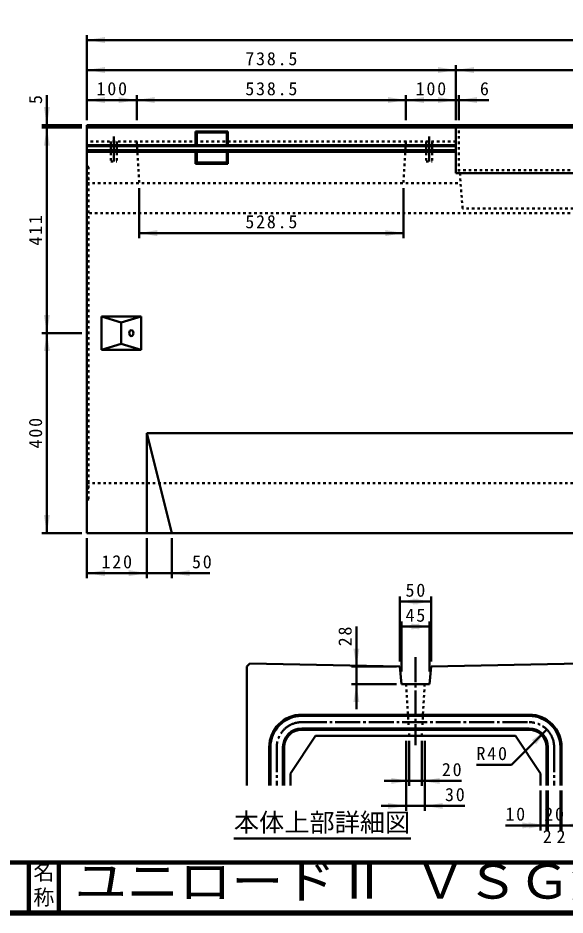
# Model space of a CAD drawing. Units: millimetres, scale not verified. Extents: x 100 to 4105, y 100 to 2870.
# Drawn here: x 1798 to 2893, y 100 to 1894 of the extents above; entities that cross this region are included whole.
import ezdxf
from ezdxf.enums import TextEntityAlignment as Align

# ---------------------------------------------------------------- set-up
doc = ezdxf.new("R2010")
doc.units = ezdxf.units.MM
doc.header["$LTSCALE"] = 5
doc.linetypes.add('USER1', pattern=[2.2, 1, -1.2])
doc.linetypes.add('USER2', pattern=[13.4, 10, -1.2, 1, -1.2])
doc.layers.add('V-nasSTD', color=7, linetype='Continuous', lineweight=50)
doc.styles.add('ＭＳ ゴシック', font='')
doc.styles.get('ＭＳ ゴシック').set_extended_font_data('MS Gothic')

msp = doc.modelspace()

# ---------------------------------------------------------------- hatches: boundary and pattern name
at = {"layer": 'V-nasSTD'}
for points in [[(1972, 1855.655), (1936, 1849.655), (1972, 1843.655)], [(1972, 1795.655), (1936, 1789.655), (1972, 1783.655)], [(2638.5, 1783.655), (2674.5, 1789.655), (2638.5, 1795.655)], [(2710.5, 1795.655), (2674.5, 1789.655), (2710.5, 1783.655)], [(1972, 1735.655), (1936, 1729.655), (1972, 1723.655)], [(2000, 1723.655), (2036, 1729.655), (2000, 1735.655)], [(2072, 1735.655), (2036, 1729.655), (2072, 1723.655)], [(2538.5, 1723.655), (2574.5, 1729.655), (2538.5, 1735.655)], [(2610.5, 1735.655), (2574.5, 1729.655), (2610.5, 1723.655)], [(2638.5, 1723.655), (2674.5, 1729.655), (2638.5, 1735.655)], [(2716.5, 1735.655), (2680.5, 1729.655), (2716.5, 1723.655)], [(1850, 1715.655), (1856, 1679.655), (1862, 1715.655)], [(1862, 1638.655), (1856, 1674.655), (1850, 1638.655)], [(2077, 1469.655), (2041, 1463.655), (2077, 1457.655)], [(2533.5, 1457.655), (2569.5, 1463.655), (2533.5, 1469.655)], [(1850, 1299.655), (1856, 1263.655), (1862, 1299.655)], [(1862, 1227.655), (1856, 1263.655), (1850, 1227.655)], [(1850, 899.655), (1856, 863.655), (1862, 899.655)], [(1972, 789.655), (1936, 783.655), (1972, 777.655)], [(2020, 777.655), (2056, 783.655), (2020, 789.655)], [(2142, 789.655), (2106, 783.655), (2142, 777.655)], [(2598.183, 732.943), (2562.183, 726.943), (2598.183, 720.943)], [(2588.683, 720.943), (2624.683, 726.943), (2588.683, 732.943)], [(2601.308, 682.943), (2565.308, 676.943), (2601.308, 670.943)], [(2585.558, 670.943), (2621.558, 676.943), (2585.558, 682.943)], [(2469.308, 632.943), (2475.308, 596.943), (2481.308, 632.943)], [(2469.308, 525.943), (2475.308, 561.943), (2481.308, 525.943)], [(2835.075, 441.349), (2856.289, 471.048), (2826.59, 449.835)], [(2544.933, 362.193), (2580.933, 368.193), (2544.933, 374.193)], [(2641.933, 374.193), (2605.933, 368.193), (2641.933, 362.193)], [(2538.683, 312.193), (2574.683, 318.193), (2538.683, 324.193)], [(2648.183, 324.193), (2612.183, 318.193), (2648.183, 312.193)], [(2807.433, 273.193), (2843.433, 279.193), (2807.433, 285.193)], [(2819.933, 273.193), (2855.933, 279.193), (2819.933, 285.193)], [(2921.933, 285.193), (2885.933, 279.193), (2921.933, 273.193)]]:
    msp.add_hatch(color=256, dxfattribs=at).paths.add_polyline_path(points)

# ---------------------------------------------------------------- linework, layer by layer
for p, q in [((1936, 1689.655), (1936, 1859.655)), ((1936, 1849.655), (3936, 1849.655)), ((2674.5, 1689.655), (2674.5, 1799.655)), ((1936, 1789.655), (2674.5, 1789.655)), ((2674.5, 1789.655), (3197.5, 1789.655)), ((1856, 1739.655), (1856, 1679.655)), ((1936, 1729.655), (2036, 1729.655)), ((2036, 1689.655), (2036, 1739.655)), ((2036, 1729.655), (2574.5, 1729.655)), ((2574.5, 1689.655), (2574.5, 1739.655)), ((2574.5, 1729.655), (2674.5, 1729.655)), ((2674.5, 1729.655), (2680.5, 1729.655)), ((2680.5, 1689.655), (2680.5, 1739.655)), ((2740.5, 1729.655), (2680.5, 1729.655)), ((1926, 1679.655), (1846, 1679.655)), ((1926, 1674.655), (1846, 1674.655)), ((1856, 1674.655), (1856, 1679.655)), ((1856, 1263.655), (1856, 1674.655)), ((1936, 1679.655), (1936, 863.655)), ((1936, 1679.655), (3936, 1679.655)), ((1936, 1674.655), (2674.5, 1674.655)), ((2674.5, 1679.655), (2674.5, 1583.655)), ((3197.5, 1679.655), (2674.5, 1679.655)), ((2674.5, 1674.655), (2936, 1674.655)), ((2153.7, 1666.955), (2218.3, 1666.955)), ((2153.7, 1666.955), (2156, 1664.655)), ((2153.7, 1666.955), (2153.7, 1639.67)), ((2156, 1664.655), (2216, 1664.655)), ((2156, 1664.655), (2156, 1639.67)), ((2216, 1664.655), (2218.3, 1666.955)), ((2216, 1664.655), (2216, 1639.67)), ((2218.3, 1666.955), (2218.3, 1639.67)), ((1936, 1639.67), (2674.5, 1639.67)), ((1936, 1637.655), (2674.5, 1637.655)), ((1936, 1629.655), (2674.5, 1629.655)), ((1936, 1626.296), (2674.5, 1626.296)), ((2153.7, 1626.296), (2153.7, 1602.355)), ((2156, 1626.296), (2156, 1604.655)), ((2216, 1626.296), (2216, 1604.655)), ((2218.3, 1626.296), (2218.3, 1602.355)), ((2153.7, 1602.355), (2156, 1604.655)), ((2153.7, 1602.355), (2218.3, 1602.355)), ((2156, 1604.655), (2216, 1604.655)), ((2216, 1604.655), (2218.3, 1602.355)), ((3197.5, 1583.655), (2674.5, 1583.655)), ((2041, 1553.655), (2041, 1453.655)), ((2569.5, 1553.655), (2569.5, 1453.655)), ((2041, 1463.655), (2569.5, 1463.655)), ((1965, 1297.155), (1965, 1230.155)), ((1965, 1297.155), (2045, 1297.155)), ((1965, 1297.155), (2005, 1285.155)), ((2005, 1285.155), (2045, 1297.155)), ((2045, 1297.155), (2045, 1230.155)), ((2005, 1285.155), (2005, 1242.155)), ((1926, 1263.655), (1846, 1263.655)), ((1856, 863.655), (1856, 1263.655)), ((1965, 1230.155), (2005, 1242.155)), ((2005, 1242.155), (2045, 1230.155)), ((1965, 1230.155), (2045, 1230.155)), ((2056, 1063.655), (2056, 863.655)), ((2056, 1063.655), (2936, 1063.655)), ((2056, 1063.655), (2106, 863.655)), ((1926, 863.655), (1846, 863.655)), ((1936, 863.655), (3936, 863.655)), ((1936, 853.655), (1936, 773.655)), ((2056, 853.655), (2056, 773.655)), ((2106, 853.655), (2106, 773.655)), ((1936, 783.655), (2056, 783.655)), ((2056, 783.655), (2106, 783.655)), ((2181.978, 783.655), (2106, 783.655)), ((2562.183, 606.943), (2562.183, 736.943)), ((2624.683, 606.943), (2624.683, 736.943)), ((2562.183, 726.943), (2624.683, 726.943)), ((2565.308, 586.943), (2565.308, 686.943)), ((2621.558, 586.943), (2621.558, 686.943)), ((2475.308, 676.943), (2475.308, 596.943)), ((2565.308, 676.943), (2621.558, 676.943)), ((2262.183, 603.193), (2255.933, 596.943)), ((2255.933, 359.193), (2255.933, 596.943)), ((2562.183, 596.943), (2262.183, 603.193)), ((2555.308, 596.943), (2465.308, 596.943)), ((2475.308, 561.943), (2475.308, 596.943)), ((2562.183, 596.943), (2565.308, 561.943)), ((2624.683, 596.943), (2621.558, 561.943)), ((2624.683, 596.943), (2924.683, 603.193)), ((2555.308, 561.943), (2465.308, 561.943)), ((2475.308, 511.943), (2475.308, 561.943)), ((2621.558, 561.943), (2565.308, 561.943)), ((2365.933, 500.693), (2820.933, 500.693)), ((2365.933, 498.193), (2820.933, 498.193)), ((2365.933, 473.193), (2820.933, 473.193)), ((2365.933, 470.693), (2820.933, 470.693)), ((2785.578, 400.337), (2856.289, 471.048)), ((2393.433, 458.193), (2343.433, 383.193)), ((2393.433, 458.193), (2793.433, 458.193)), ((2793.433, 458.193), (2843.433, 383.193)), ((2300.933, 395.693), (2300.933, 435.693)), ((2303.433, 435.693), (2303.433, 359.193)), ((2328.433, 435.693), (2328.433, 359.193)), ((2330.933, 395.693), (2330.933, 435.693)), ((2574.683, 448.193), (2574.683, 308.193)), ((2580.933, 448.193), (2580.933, 358.193)), ((2605.933, 448.193), (2605.933, 358.193)), ((2612.183, 448.193), (2612.183, 308.193)), ((2855.933, 435.693), (2855.933, 395.693)), ((2858.433, 435.693), (2858.433, 359.193)), ((2883.433, 435.693), (2883.433, 359.193)), ((2885.933, 435.693), (2885.933, 395.693)), ((2300.933, 359.193), (2300.933, 395.693)), ((2330.933, 359.193), (2330.933, 395.693)), ((2785.578, 400.337), (2715.578, 400.337)), ((2855.933, 395.693), (2855.933, 359.193)), ((2885.933, 395.693), (2885.933, 359.193)), ((2343.433, 383.193), (2343.433, 359.193)), ((2843.433, 383.193), (2843.433, 359.193)), ((2530.933, 368.193), (2580.933, 368.193)), ((2580.933, 368.193), (2605.933, 368.193)), ((2685.933, 368.193), (2605.933, 368.193)), ((2843.433, 349.193), (2843.433, 269.193)), ((2855.933, 349.193), (2855.933, 269.193)), ((2858.433, 349.193), (2858.433, 269.193)), ((2883.433, 349.193), (2883.433, 269.193)), ((2885.933, 349.193), (2885.933, 269.193)), ((2524.683, 318.193), (2574.683, 318.193)), ((2574.683, 318.193), (2612.183, 318.193)), ((2692.183, 318.193), (2612.183, 318.193)), ((2773.433, 279.193), (2843.433, 279.193)), ((2843.433, 279.193), (2855.933, 279.193)), ((2855.933, 279.193), (2858.433, 279.193)), ((2858.433, 279.193), (2883.433, 279.193)), ((2883.433, 279.193), (2885.933, 279.193)), ((2885.933, 279.193), (2930.933, 279.193)), ((2230.197, 253.407), (2584.207, 253.407))]:
    msp.add_line(p, q, dxfattribs=at)
at = {"layer": 'V-nasSTD', "linetype": 'USER1'}
for p, q in [((1936, 1674.655), (2674.5, 1674.655)), ((2680.5, 1679.655), (2680.5, 1583.655)), ((2674.5, 1646.655), (1936, 1646.655)), ((1983.7, 1646.655), (1983.7, 1606.655)), ((1995.7, 1646.655), (1995.7, 1606.655)), ((2036, 1646.655), (2041, 1563.655)), ((2574.5, 1646.655), (2569.5, 1563.655)), ((2614.8, 1646.655), (2614.8, 1606.655)), ((2626.8, 1646.655), (2626.8, 1606.655)), ((1936, 1597.655), (1939, 1595.655)), ((1983.7, 1606.655), (1995.7, 1606.655)), ((2614.8, 1606.655), (2626.8, 1606.655)), ((1939, 931.655), (1939, 1595.655)), ((2936, 1589.655), (2680.5, 1589.655)), ((2682.25, 1583.655), (2687.687, 1512.935)), ((1936, 1573.655), (1939, 1575.655)), ((1936, 1563.655), (2683.788, 1563.655)), ((3184.313, 1512.935), (2687.687, 1512.935)), ((2936, 1503.655), (1936, 1503.655)), ((1936, 963.655), (2936, 963.655)), ((1936, 953.655), (1939, 951.655)), ((1936, 929.655), (1939, 931.655)), ((2574.683, 561.943), (2580.933, 458.193)), ((2612.183, 561.943), (2605.933, 458.193))]:
    msp.add_line(p, q, dxfattribs=at)
at = {"layer": 'V-nasSTD', "linetype": 'USER2'}
for p, q in [((1989.7, 1656.655), (1989.7, 1606.655)), ((2620.8, 1656.655), (2620.8, 1606.655)), ((2593.433, 615.693), (2593.433, 439.443)), ((2365.933, 485.693), (2820.933, 485.693)), ((2315.933, 435.693), (2315.933, 359.193)), ((2870.933, 435.693), (2870.933, 359.193))]:
    msp.add_line(p, q, dxfattribs=at)
at = {"layer": 'V-nasSTD', "lineweight": 100}
for p, q in [((105, 205), (4100, 205)), ((1820, 205), (1820, 105)), ((1880, 205), (1880, 105)), ((105, 105), (4100, 105))]:
    msp.add_line(p, q, dxfattribs=at)
at = {"layer": 'V-nasSTD', "lineweight": 13}
msp.add_lwpolyline([(100, 100), (100, 2870), (4105, 2870), (4105, 100)], close=True, dxfattribs=at)
at = {"layer": 'V-nasSTD'}
for centre, radius, start, end in [((2365.933, 435.693), 65, 90, 180), ((2365.933, 435.693), 62.5, 90, 180), ((2820.933, 435.693), 65, 0, 90), ((2820.933, 435.693), 62.5, 0, 90), ((2365.933, 435.693), 37.5, 90, 180), ((2365.933, 435.693), 35, 90, 180), ((2820.933, 435.693), 37.5, 0, 90), ((2820.933, 435.693), 35, 0, 90)]:
    msp.add_arc(centre, radius, start, end, dxfattribs=at)
at = {"layer": 'V-nasSTD', "linetype": 'USER2'}
for centre, start, end in [((2365.933, 435.693), 90, 180), ((2820.933, 435.693), 0, 90)]:
    msp.add_arc(centre, 50, start, end, dxfattribs=at)
at = {"layer": 'V-nasSTD'}
msp.add_ellipse((2025, 1263.655), major_axis=(0, 6), ratio=0.707107, dxfattribs=at)

# ---------------------------------------------------------------- texts
at = {"layer": 'V-nasSTD', "style": 'ＭＳ ゴシック'}
for s, height, p in [('6', 26.39, (2722.5, 1765.655)), ('本体上部詳細図', 36.95, (2230.197, 303.807)), ('2', 26.39, (2848.183, 270.193)), ('2', 26.39, (2875.683, 270.193)), ('名', 30.79, (1828.982, 200.999)), ('称', 30.79, (1828.976, 151.01))]:
    msp.add_text(s, height=height, dxfattribs=at).set_placement(p, align=Align.TOP_LEFT)
msp.add_text('5', height=26.39, rotation=90, dxfattribs=at).set_placement((1820, 1721.655), align=Align.TOP_LEFT)
at = {"layer": 'V-nasSTD', "style": 'ＭＳ ゴシック', "width": 1.1}
msp.add_text('ユニロードⅡ ＶＳＧ集水', height=69.65, dxfattribs=at).set_placement((1911.5, 202.47), align=Align.TOP_LEFT)
at = {"layer": 'V-nasSTD', "char_height": 26.39, "attachment_point": 1, "style": 'ＭＳ ゴシック'}
for s, insert in [('\\T1.2;738.5', (2253.05, 1825.655)), ('\\T1.2;100', (1955.4, 1765.655)), ('\\T1.2;538.5', (2253.05, 1765.655)), ('\\T1.2;100', (2593.9, 1765.655)), ('\\T1.2;528.5', (2253.05, 1499.655)), ('\\T1.2;120', (1965.4, 819.655)), ('\\T1.2;50', (2146.4, 819.651)), ('\\T1.2;50', (2573.633, 762.943)), ('\\T1.2;45', (2573.633, 712.943)), ('\\T1.2;R40', (2715.578, 436.337)), ('\\T1.2;20', (2646.333, 404.193)), ('\\T1.2;30', (2652.583, 354.193)), ('\\T1.2;10', (2773.433, 315.193)), ('\\T1.2;20', (2851.133, 315.193))]:
    msp.add_mtext(s, dxfattribs=dict(at, insert=insert))
at = {"layer": 'V-nasSTD', "char_height": 26.39, "attachment_point": 1, "rotation": 90, "style": 'ＭＳ ゴシック'}
for s, insert in [('\\T1.2;411', (1820, 1438.555)), ('\\T1.2;400', (1820, 1033.055)), ('\\T1.2;28', (2439.312, 637.343))]:
    msp.add_mtext(s, dxfattribs=dict(at, insert=insert))

doc.saveas('drawing.dxf')
